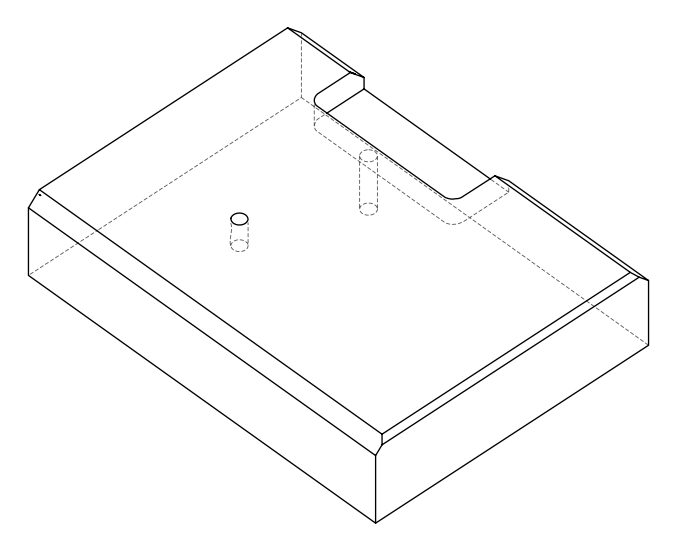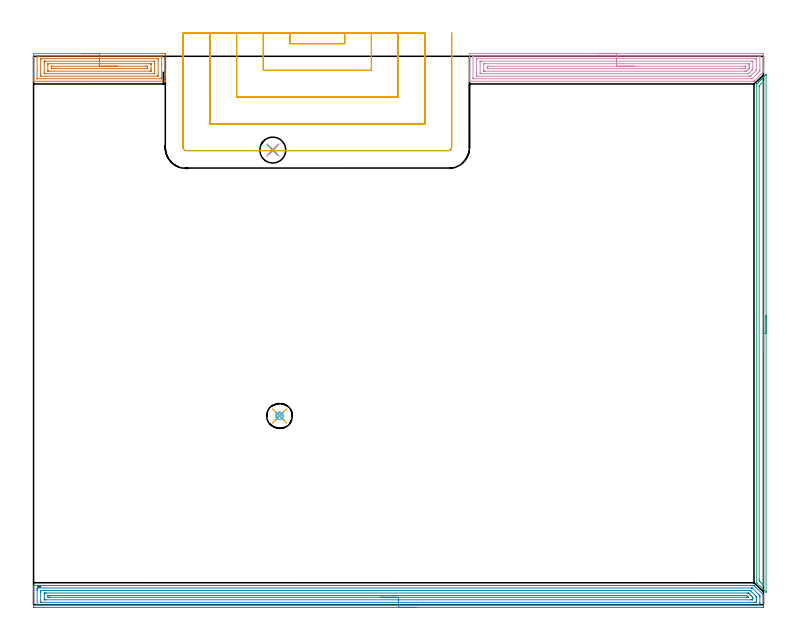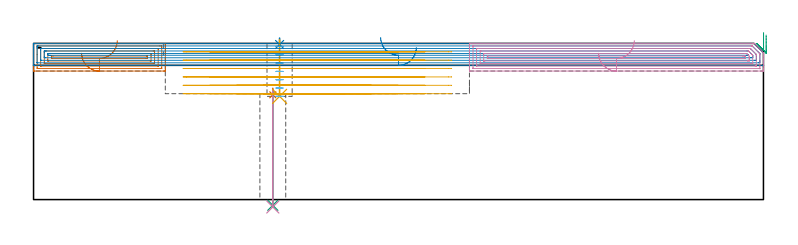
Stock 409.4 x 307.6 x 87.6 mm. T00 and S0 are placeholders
(PLAN: 11 operations, 6 tool changes, 53.4 min)
(1 SPOT_DRILL | STEP1HOLE | NXT0321_9005460120000 | 0.04 min | 3094 mm3)
(2 SPOT_DRILL_1 | STEP1POCKET | NXT0321_9005460120000 | 0.03 min | 2 mm3)
(3 DRILL_THROUGH_HOLE_INTO_CENTER | STEP1HOLE | NXT0301_065 | 0.27 min | 4131 mm3)
(4 DRILL_TO_ENLARGE_THROUGH_HOLE | STEP1HOLE | NXT0301_106 | 0.27 min | 7206 mm3)
(5 DRILL_BLIND_HOLE_INTO_CENTER | STEP1POCKET | NXT0301_128 | 0.13 min | 3225 mm3)
(6 MILL_ROUGH_BLIND_HOLE_CONTOUR | STEP1POCKET | NXT0201_013 | Spiral | 0.59 min | 1407 mm3)
(7 AREA_MILL | FG_CHAMFER_SURFACE | UGT0205_001 | 3.81 min | 9754 mm3)
(8 AREA_MILL_1 | FG_CHAMFER_SURFACE_1 | UGT0205_001 | 16.54 min | 30974 mm3)
(9 AREA_MILL_2 | FG_CHAMFER_SURFACE_2 | UGT0205_001 | 4.76 min | 4067 mm3)
(10 AREA_MILL_3 | FG_CHAMFER_SURFACE_3 | UGT0205_001 | 8.13 min | 20593 mm3)
(11 MILL_SLOT | SLOT_PARTIAL_RECTANGULAR | UGT0201_136 | Follow Part, ap 5, ae 75% | 18.83 min | 294555 mm3)
(TOOL NXT0321_9005460120000 | NC Spot Drill, 142deg, 12mm, Carbide, Uncoated | D12 PA142 FL30 Z2)
(TOOL NXT0301_065 | Carbide Drill 9.4mm [860.1-0940-075A1-MM 2214] | D9.4 PA140 FL98 Z2)
(TOOL NXT0301_106 | Carbide Drill 14.5mm [860.1-1450-073A1-MM 2214] | D14.5 PA140 FL83 Z2)
(TOOL NXT0301_128 | Carbide Drill 12mm [861.1-1200-036A1-GP GC34] | D12 PA150 FL37.4 Z2)
(TOOL NXT0201_013 | ENDMILL 10mm | D10 FL30 Z4)
(TOOL UGT0205_001 | Chamfer Mill 20 x 3 x 45 deg. | D20 FL50 Z2)
(TOOL UGT0201_136 | Carbide End Mill 20.0 | D20 FL30 Z4)
(OP 1 SPOT_DRILL)
G17 G21 G94 G90
T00 M6
G54
G17 G0 G90 X134.2 Y255. S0 M3
G43 Z97.6 H0
G94 G81 G98 Z58.767 F250. R62.4
G80
M5
M2
(OP 2 SPOT_DRILL_1)
G17 G21 G94 G90
T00 M6
G54
G17 G0 G90 X138. Y105.9 S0 M3
G43 Z97.6 H0
G94 G81 G98 Z86.993 F250. R90.6
G80
M5
M2
(OP 3 DRILL_THROUGH_HOLE_INTO_CENTER)
G17 G21 G94 G90
T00 M6
G54
G17 G0 G90 X134.2 Y255. S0 M3
G43 Z97.6 H1
G94 G73 G98 Z-3.211 F250. Q8.944 R61.4
G80
M5
M2
(OP 4 DRILL_TO_ENLARGE_THROUGH_HOLE)
G17 G21 G94 G90
T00 M6
G54
G17 G0 G90 X134.2 Y255. S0 M3
G43 Z97.6 H1
G94 G73 G98 Z-4.139 F250. Q12.708 R61.4
G80
M5
M2
(OP 5 DRILL_BLIND_HOLE_INTO_CENTER)
G17 G21 G94 G90
T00 M6
G54
G17 G0 G90 X138. Y105.9 S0 M3
G43 Z97.6 H1
G94 G81 G98 Z57.9 F250. R89.6
G80
M5
M2
(OP 6 MILL_ROUGH_BLIND_HOLE_CONTOUR)
G17 G21 G94 G90
T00 M6
G54
G17 G0 G90 X138. Y105.9 S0 M3
G43 Z97.6 H0
Z85.929
G94 G3 X138.462 Y107.488 R0.861 F250.
X136.269 Y106.998 R1.588
X136.902 Y104.169 R2.05
X136.269 Y106.998 R-2.05
X136.585 Y105.584 R1.025
X138. Y105.9 R1.025
G0 Z81.257
G3 X138.462 Y107.488 R0.861
X136.269 Y106.998 R1.588
X136.902 Y104.169 R2.05
X136.269 Y106.998 R-2.05
X136.585 Y105.584 R1.025
X138. Y105.9 R1.025
G0 Z76.586
G3 X138.462 Y107.488 R0.861
X136.269 Y106.998 R1.588
X136.902 Y104.169 R2.05
X136.269 Y106.998 R-2.05
X136.585 Y105.584 R1.025
X138. Y105.9 R1.025
G0 Z71.914
G3 X138.462 Y107.488 R0.861
X136.269 Y106.998 R1.588
X136.902 Y104.169 R2.05
X136.269 Y106.998 R-2.05
X136.585 Y105.584 R1.025
X138. Y105.9 R1.025
G0 Z67.243
G3 X138.462 Y107.488 R0.861
X136.269 Y106.998 R1.588
X136.902 Y104.169 R2.05
X136.269 Y106.998 R-2.05
X136.585 Y105.584 R1.025
X138. Y105.9 R1.025
G0 Z62.571
G3 X138.462 Y107.488 R0.861
X136.269 Y106.998 R1.588
X136.902 Y104.169 R2.05
X136.269 Y106.998 R-2.05
X136.585 Y105.584 R1.025
X138. Y105.9 R1.025
G0 Z57.9
G3 X138.462 Y107.488 R0.861
X136.269 Y106.998 R1.588
X136.902 Y104.169 R2.05
X136.269 Y106.998 R-2.05
X136.585 Y105.584 R1.025
X138. Y105.9 R1.025
G0 Z97.6
M5
M2
(OP 7 AREA_MILL)
G17 G21 G94 G90
T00 M6
G54
G17 G0 G90 X26.95 Y309.1 S1061 M3
G43 Z97.6 H0
Z82.1
G94 G1 X26.988 Z81.228 F250.
X27.102 Z80.364
X27.291 Z79.512
X27.553 Z78.68
X27.887 Z77.874
X28.29 Z77.1
X28.759 Z76.364
X29.29 Z75.672
X29.879 Z75.029
X30.522 Z74.44
X31.214 Z73.908
X31.95 Z73.44
X32.724 Z73.037
X33.53 Z72.703
X34.362 Z72.441
X35.214 Z72.252
X36.078 Z72.138
X36.95 Z72.1
X72.752
X73.357 Y309.097 Z72.103
X73.894 Y309.091 Z72.105
X73.897 Y309.035 Z72.162
X73.9 Y308.491 Z72.705
Y297.779 Z83.414
Y297.085 Z84.112
Y296.887 Z84.311
Y293.87 Z87.328
X73.893 Y293.634 Z87.559
X73.89 Y293.603 Z87.589
X73.801 Y293.6 Z87.6
X0.099
X0.01 Y293.603 Z87.589
X0.007 Y293.634 Z87.559
X0. Y293.871 Z87.328
Y295.597 Z85.602
Y296.887 Z84.311
Y297.085 Z84.112
Y297.779 Z83.414
Y308.491 Z72.705
X0.002 Y308.841 Z72.356
X0.01 Y309.091 Z72.105
X0.259 Y309.099 Z72.099
X0.543 Y309.1 Z72.1
X36.95
Y307.686 Z73.514
X71.668 Y307.685 Z73.515
X71.841 Y307.681 Z73.519
X71.884 Y307.679 Z73.521
X71.891 Y307.67 Z73.53
X71.896 Y307.644 Z73.556
X71.899 Y307.599 Z73.601
X71.9 Y307.278 Z73.922
Y303.261 Z77.939
X71.899 Y295.674 Z85.526
X71.892 Y295.101 Z86.099
X71.89 Y295.028 Z86.172
X71.754 Y295.019 Z86.181
X71.667 Y295.015 Z86.185
X71.581
X70.78 Y295.014 Z86.186
X2.232 Y295.015 Z86.185
X2.059 Y295.019 Z86.181
X2.016 Y295.021 Z86.179
X2.01 Y295.03 Z86.17
X2.004 Y295.056 Z86.144
X2.001 Y295.101 Z86.099
X2. Y299.885 Z81.315
X2.001 Y307.026 Z74.174
X2.008 Y307.599 Z73.601
X2.01 Y307.672 Z73.528
X2.146 Y307.681 Z73.519
X2.233 Y307.685 Z73.515
X2.319
X3.12 Y307.686 Z73.514
X36.95
Y306.272 Z74.928
X69.805 Y306.271 Z74.929
X69.87 Y306.27 Z74.93
X69.888 Y306.268 Z74.932
X69.89 Y306.267 Z74.933
X69.894 Y306.226 Z74.974
X69.898 Y306.099 Z75.101
X69.9 Y305.909 Z75.291
Y305.813 Z75.387
Y296.792 Z84.408
X69.897 Y296.696 Z84.504
X69.89 Y296.506 Z84.694
X69.881 Y296.435 Z84.765
X69.861 Y296.433 Z84.767
X69.805 Y296.431 Z84.769
X69.373 Y296.429 Z84.771
X4.095
X4.03 Y296.43 Z84.77
X4.012 Y296.432 Z84.768
X4.01 Y296.433 Z84.767
X4.006 Y296.474 Z84.726
X4.002 Y296.601 Z84.599
X4. Y296.982 Z84.218
Y305.908 Z75.292
X4.003 Y306.004 Z75.196
X4.01 Y306.194 Z75.006
X4.019 Y306.266 Z74.934
X4.039 Y306.267 Z74.933
X4.095 Y306.269 Z74.931
X4.527 Y306.271 Z74.929
X36.95 Y306.272 Z74.928
Y304.857 Z76.343
X67.204
X67.58 Y304.856 Z76.344
X67.768 Y304.853 Z76.347
X67.86 Y304.85 Z76.35
X67.89 Y304.843 Z76.357
X67.9 Y304.028 Z77.172
Y298.672 Z82.528
X67.896 Y297.913 Z83.287
X67.89 Y297.86 Z83.34
X67.882 Y297.849 Z83.351
X67.862 Y297.848 Z83.352
X67.76 Y297.845 Z83.355
X67.554 Y297.843 Z83.357
X67.141
X6.696
X6.32 Y297.844 Z83.356
X6.132 Y297.847 Z83.353
X6.04 Y297.85 Z83.35
X6.01 Y297.857 Z83.343
X6. Y298.672 Z82.528
Y304.028 Z77.172
X6.004 Y304.787 Z76.413
X6.01 Y304.84 Z76.36
X6.018 Y304.851 Z76.349
X6.038 Y304.852 Z76.348
X6.14 Y304.855 Z76.345
X6.346 Y304.857 Z76.343
X6.759
X36.95
Y303.443 Z77.757
X65.365 Y303.442 Z77.758
X65.671 Y303.44 Z77.76
X65.874 Y303.436 Z77.764
X65.891 Y303.432 Z77.768
X65.895 Y303.416 Z77.784
X65.898 Y303.38 Z77.82
X65.9 Y303.315 Z77.885
Y303.135 Z78.065
Y300.813 Z80.387
Y299.92 Z81.28
X65.897 Y299.565 Z81.635
X65.892 Y299.296 Z81.904
X65.89 Y299.268 Z81.932
X65.854 Y299.264 Z81.936
X65.773 Y299.259 Z81.941
X65.671 Y299.257 Z81.943
X8.535 Y299.258 Z81.942
X8.229 Y299.26 Z81.94
X8.026 Y299.264 Z81.936
X8.009 Y299.268 Z81.932
X8.005 Y299.284 Z81.916
X8.002 Y299.32 Z81.88
X8. Y299.386 Z81.815
Y299.565 Z81.635
Y302.78 Z78.42
X8.003 Y303.135 Z78.065
X8.008 Y303.404 Z77.796
X8.01 Y303.432 Z77.768
X8.046 Y303.436 Z77.764
X8.127 Y303.441 Z77.759
X8.229 Y303.443 Z77.757
X36.95
Y302.029 Z79.171
X62.914
X63.589 Y302.027 Z79.173
X63.806 Y302.025 Z79.175
X63.878 Y302.022 Z79.178
X63.89 Y301.999 Z79.201
X63.896 Y301.934 Z79.266
X63.899 Y301.35 Z79.85
Y301.039 Z80.161
X63.892 Y300.726 Z80.474
X63.89 Y300.687 Z80.513
X63.88 Y300.678 Z80.522
X63.842 Y300.675 Z80.525
X63.758 Y300.673 Z80.527
X63.589 Y300.671 Z80.529
X63.377
X10.986
X10.311 Y300.673 Z80.527
X10.094 Y300.675 Z80.525
X10.022 Y300.678 Z80.522
X10.01 Y300.701 Z80.499
X10.004 Y300.766 Z80.434
X10.001 Y301.35 Z79.85
Y301.661 Z79.539
X10.008 Y301.974 Z79.226
X10.01 Y302.013 Z79.187
X10.02 Y302.022 Z79.178
X10.058 Y302.025 Z79.175
X10.142 Y302.027 Z79.173
X10.311 Y302.029 Z79.171
X10.523
X36.95
X37.822 Z79.209
X38.687 Z79.323
X39.538 Z79.512
X40.37 Z79.774
X41.176 Z80.108
X41.95 Z80.511
X42.686 Z80.98
X43.378 Z81.511
X44.021 Z82.1
X44.61 Z82.743
X45.142 Z83.435
X45.61 Z84.171
X46.013 Z84.945
X46.347 Z85.751
X46.609 Z86.583
X46.798 Z87.435
X46.912 Z88.3
X46.95 Z89.171
G0 Z97.6
M5
M2
(OP 8 AREA_MILL_1)
G17 G21 G94 G90
T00 M6
G54
G17 G0 G90 X214.7 Y-1.5 S1061 M3
G43 Z97.6 H0
Z85.3
G94 G1 X214.662 Z84.428 F250.
X214.548 Z83.564
X214.359 Z82.712
X214.097 Z81.88
X213.763 Z81.074
X213.36 Z80.3
X212.891 Z79.564
X212.36 Z78.872
X211.771 Z78.229
X211.128 Z77.64
X210.436 Z77.108
X209.7 Z76.64
X208.926 Z76.237
X208.12 Z75.903
X207.288 Z75.641
X206.436 Z75.452
X205.572 Z75.338
X204.7 Z75.3
X0.615
X0.154 Y-1.495 Z75.303
X0.01 Y-1.492 Z75.306
X0. Y-1.343 Z75.454
Y7.73 Z84.524
Y8.277 Z85.074
Y8.61 Z85.406
Y9.157 Z85.954
Y9.49 Z86.284
Y10.154 Z86.954
Y10.475 Z87.274
X0.001 Y10.804 Z87.594
X0.169 Y10.8 Z87.6
X403.426
X404.095 Y10.796 Z87.589
X404.308 Y10.592 Z87.392
X408.932 Y5.97 Z82.766
X409.38 Y5.519 Z82.319
X409.4 Y5.491 Z82.29
Y5.09 Z81.889
Y5.031 Z81.831
Y4.21 Z81.005
Y2.998 Z79.795
Y2.45 Z79.244
Y-0.796 Z76.001
X409.396 Y-1.07 Z75.727
X409.39 Y-1.492 Z75.305
X409.217 Y-1.495 Z75.303
X408.785 Y-1.5 Z75.3
X204.7
Y-0.086 Z76.714
X2.402 Y-0.085 Z76.715
X2.295
X2.036 Y-0.08 Z76.72
X2.012 Y-0.079 Z76.721
X2.007 Y-0.06 Z76.74
X2.003 Y-0.029 Z76.771
X2.001 Y0.002 Z76.802
X2. Y8.125 Z84.925
X2.002 Y8.61 Z85.41
X2.005 Y9. Z85.8
X2.018 Y9.379 Z86.179
X2.402 Y9.384 Z86.184
X2.508 Y9.385 Z86.185
X402.639
X403.031 Y9.38 Z86.18
X403.052 Y9.379 Z86.179
X403.087 Y9.351 Z86.151
X403.167 Y9.278 Z86.078
X403.284 Y9.165 Z85.965
X406.48 Y5.97 Z82.77
X406.999 Y5.449 Z82.249
X407.349 Y5.09 Z81.89
X407.39 Y5.038 Z81.838
X407.394 Y4.991 Z81.791
X407.397 Y4.892 Z81.692
X407.4 Y4.695 Z81.495
Y1.175 Z77.975
X407.398 Y0.69 Z77.49
X407.395 Y0.3 Z77.1
X407.382 Y-0.079 Z76.721
X406.999 Y-0.084 Z76.716
X406.892 Y-0.085 Z76.715
X204.7 Y-0.086 Z76.714
Y1.328 Z78.128
X4.433 Y1.329 Z78.129
X4.188
X4.106 Y1.331 Z78.131
X4.042 Y1.335 Z78.135
X4.01 Y1.338 Z78.138
X4.008 Y1.385 Z78.185
X4.003 Y1.57 Z78.37
X4. Y1.755 Z78.555
Y7.035 Z83.835
X4.003 Y7.73 Z84.53
X4.006 Y7.909 Z84.709
X4.013 Y7.965 Z84.765
X4.066 Y7.967 Z84.767
X4.188 Y7.969 Z84.769
X4.836 Y7.971 Z84.771
X5.081
X400.746
X401.395
X401.64 Y7.968 Z84.768
X401.884 Y7.964 Z84.764
X402.031 Y7.958 Z84.758
X402.11 Y7.883 Z84.683
X402.268 Y7.73 Z84.53
X402.533 Y7.468 Z84.268
X405.212 Y4.787 Z81.587
X405.352 Y4.64 Z81.44
X405.385 Y4.604 Z81.404
X405.391 Y4.518 Z81.318
X405.396 Y4.395 Z81.195
X405.399 Y4.21 Z81.01
X405.4 Y4.025 Z80.825
Y3.33 Z80.13
Y2.265 Z79.065
X405.397 Y1.57 Z78.37
X405.394 Y1.391 Z78.191
X405.387 Y1.335 Z78.135
X405.334 Y1.333 Z78.133
X405.212 Y1.331 Z78.131
X404.564 Y1.329 Z78.129
X404.319 Y1.328 Z78.128
X204.7
Y2.743 Z79.543
X6.867
X6.569 Y2.744 Z79.544
X6.133 Y2.748 Z79.548
X6.04 Y2.75 Z79.55
X6.01 Y2.755 Z79.555
X6.007 Y2.801 Z79.601
X6.004 Y2.901 Z79.701
X6. Y3.304 Z80.104
Y5.97 Z82.77
X6.004 Y6.397 Z83.197
X6.007 Y6.504 Z83.304
X6.01 Y6.55 Z83.35
X6.073 Y6.552 Z83.352
X6.273 Y6.555 Z83.355
X6.867 Y6.557 Z83.357
X7.164
X400.15
X400.746 Y6.555 Z83.355
X400.945 Y6.552 Z83.352
X400.976 Y6.55 Z83.35
X401.003 Y6.536 Z83.336
X401.058 Y6.486 Z83.286
X401.165 Y6.383 Z83.183
X401.581 Y5.97 Z82.77
X402.461 Y5.09 Z81.89
X402.533 Y5.018 Z81.818
X403.332 Y4.21 Z81.01
X403.385 Y4.155 Z80.955
X403.39 Y4.103 Z80.903
X403.395 Y3.996 Z80.796
X403.398 Y3.783 Z80.583
X403.4 Y3.356 Z80.156
Y3.33 Z80.13
X403.396 Y2.903 Z79.703
X403.393 Y2.796 Z79.596
X403.39 Y2.75 Z79.55
X403.327 Y2.748 Z79.548
X403.127 Y2.745 Z79.545
X402.533 Y2.743 Z79.543
X402.236
X204.7
Y4.157 Z80.957
X9.547
X8.705 Y4.159 Z80.959
X8.654 Y4.162 Z80.962
X8.01 Y4.21 Z81.01
X8.005 Y4.849 Z81.649
X8.01 Y5.09 Z81.89
X8.604 Y5.138 Z81.938
X8.654 Y5.14 Z81.94
X9.493 Y5.143 Z81.943
X9.547
X399.8
X399.853 Y5.142 Z81.942
X399.907 Y5.139 Z81.939
X399.94 Y5.136 Z81.936
X399.966 Y5.124 Z81.924
X400.004 Y5.09 Z81.89
X400.746 Y4.353 Z81.153
X400.884 Y4.21 Z81.01
X400.922 Y4.168 Z80.968
X400.854 Y4.162 Z80.962
X400.799 Y4.158 Z80.958
X400.746
X399.907 Y4.157 Z80.957
X204.7
X203.828 Z80.995
X202.963 Z81.109
X202.112 Z81.298
X201.28 Z81.56
X200.474 Z81.894
X199.7 Z82.297
X198.964 Z82.765
X198.272 Z83.296
X197.629 Z83.886
X197.04 Z84.529
X196.508 Z85.221
X196.04 Z85.957
X195.637 Z86.731
X195.303 Z87.537
X195.041 Z88.369
X194.852 Z89.22
X194.738 Z90.085
X194.7 Z90.957
G0 Z97.6
M5
M2
(OP 9 AREA_MILL_2)
G17 G21 G94 G90
T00 M6
G54
G17 G0 G90 X410.9 Y162.2 S1061 M3
G43 Z97.6 H0
Z92.3
G94 G1 Y162.162 Z91.428 F250.
Y162.048 Z90.564
Y161.859 Z89.712
Y161.597 Z88.88
Y161.263 Z88.074
Y160.86 Z87.3
Y160.392 Z86.564
Y159.861 Z85.872
Y159.271 Z85.229
Y158.628 Z84.64
Y157.936 Z84.109
Y157.2 Z83.64
Y156.426 Z83.237
Y155.62 Z82.903
Y154.788 Z82.641
Y153.937 Z82.452
Y153.072 Z82.338
Y152.2 Z82.3
X410.899 Y7.013
X410.893 Y7.016 Z82.306
X410.739 Y7.161 Z82.46
X405.823 Y12.077 Z87.377
X405.603 Y12.298 Z87.59
Y12.303
X405.6 Y12.516 Z87.6
Y291.884
X405.603 Y292.097 Z87.59
Y292.102
X405.823 Y292.323 Z87.377
X406.488 Y292.989 Z86.709
X406.665 Y293.165 Z86.535
X406.723 Y293.223 Z86.477
X407.369 Y293.87 Z85.828
X407.514 Y294.014 Z85.686
X407.615 Y294.116 Z85.584
X407.809 Y294.31 Z85.388
X407.912 Y294.413 Z85.286
X408.25 Y294.751 Z84.947
X408.363 Y294.863 Z84.837
X408.508 Y295.008 Z84.692
X408.691 Y295.192 Z84.507
X408.804 Y295.306 Z84.393
X409.4 Y295.901 Z83.799
X409.572 Y296.073 Z83.625
X410.293 Y296.793 Z82.906
X410.453 Y296.954 Z82.744
X410.877 Y297.377 Z82.323
X410.888 Y297.388 Z82.311
X410.893 Y297.392 Z82.306
X410.895 Z82.304
X410.899 Y297.388 Z82.301
X410.9 Y297.386 Z82.3
Y152.2
X409.486 Z83.714
X409.485 Y11.265 Z83.715
X409.484 Y11.177 Z83.716
X409.479 Y10.905 Z83.721
X409.391 Y10.971 Z83.809
X409.176 Y11.177 Z84.024
X408.691 Y11.659 Z84.509
X408.28 Y12.07 Z84.92
X407.809 Y12.543 Z85.391
X407.398 Y12.962 Z85.802
X407.021 Y13.37 Z86.179
X407.015 Y13.767 Z86.185
Y13.855
Y290.545
X407.019 Y290.948 Z86.181
X407.021 Y291.044 Z86.179
X407.067 Y291.105 Z86.133
X407.16 Y291.204 Z86.04
X407.388 Y291.438 Z85.812
X409.374 Y293.423 Z83.826
X409.457 Y293.504 Z83.743
X409.473 Y293.515 Z83.727
X409.479 Y293.517 Z83.721
X409.481 Y293.486 Z83.719
X409.485 Y293.311 Z83.715
X409.486 Y152.2 Z83.714
Y151.329 Z83.752
Y150.464 Z83.866
Y149.612 Z84.055
Y148.78 Z84.317
Y147.974 Z84.651
Y147.2 Z85.054
Y146.464 Z85.523
Y145.772 Z86.054
Y145.129 Z86.643
Y144.54 Z87.286
Y144.009 Z87.978
Y143.54 Z88.714
Y143.137 Z89.488
Y142.803 Z90.294
Y142.541 Z91.126
Y142.352 Z91.978
Y142.238 Z92.843
Y142.2 Z93.714
G0 Z97.6
M5
M2
(OP 10 AREA_MILL_3)
G17 G21 G94 G90
T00 M6
G54
G17 G0 G90 X316.95 Y309.1 S1061 M3
G43 Z97.6 H0
Z82.1
G94 G1 X316.988 Z81.228 F250.
X317.102 Z80.363
X317.291 Z79.512
X317.553 Z78.68
X317.887 Z77.874
X318.29 Z77.1
X318.758 Z76.364
X319.29 Z75.672
X319.879 Z75.029
X320.522 Z74.439
X321.214 Z73.908
X321.95 Z73.44
X322.724 Z73.037
X323.53 Z72.703
X324.362 Z72.441
X325.214 Z72.252
X326.078 Z72.138
X326.95 Z72.1
X408.16
X408.77 Y309.099 Z72.101
X409.373 Y309.094 Z72.104
X409.393 Y309.092 Z72.106
X409.397 Y308.491 Z72.706
X409.4 Y307.862 Z73.335
Y302.243 Z78.952
Y300.822 Z80.374
Y300.457 Z80.738
Y299.727 Z81.473
Y299.402 Z81.797
X409.399 Y298.956 Z82.236
X409.39 Y298.899 Z82.294
X409.294 Y298.792 Z82.404
X409.232 Y298.732 Z82.468
X404.253 Y293.754 Z87.446
X404.095 Y293.603 Z87.588
X403.405 Y293.6 Z87.6
X244.683
X244.51 Y293.603 Z87.588
X244.507 Y293.664 Z87.528
X244.5 Y294.098 Z87.102
Y294.371 Z86.829
Y295.101 Z86.094
Y296.359 Z84.838
Y297.779 Z83.416
Y307.863 Z73.335
X244.503 Y308.491 Z72.706
X244.507 Y309.092 Z72.106
X244.527 Y309.094 Z72.104
X245.13 Y309.1 Z72.1
X326.95
Y307.686 Z73.514
X407.069
X407.243 Y307.685 Z73.515
X407.359 Y307.682 Z73.518
X407.392 Y307.678 Z73.522
X407.395 Y307.675 Z73.525
X407.398 Y307.658 Z73.542
X407.4 Y306.706 Z74.494
X407.399 Y300.04 Z81.16
X407.394 Y299.565 Z81.635
X407.39 Y299.358 Z81.842
X407.293 Y299.254 Z81.946
X406.982 Y298.932 Z82.268
X403.278 Y295.228 Z85.972
X403.15 Y295.101 Z86.099
X403.076 Y295.034 Z86.166
X403.061 Y295.022 Z86.178
X402.975 Y295.018 Z86.182
X402.859 Y295.016 Z86.185
X402.685 Y295.014 Z86.186
X402.598
X246.831
X246.657 Y295.015 Z86.185
X246.541 Y295.018 Z86.182
X246.508 Y295.022 Z86.178
X246.505 Y295.025 Z86.175
X246.502 Y295.042 Z86.158
X246.5 Y295.101 Z86.099
Y295.519 Z85.681
Y307.124 Z74.076
X246.503 Y307.599 Z73.601
X246.506 Y307.65 Z73.55
X246.509 Y307.671 Z73.529
X246.571 Y307.679 Z73.521
X246.744 Y307.684 Z73.516
X246.832 Y307.686 Z73.514
X326.95
Y306.272 Z74.928
X404.735 Y306.271 Z74.929
X405.193 Y306.267 Z74.933
X405.345 Y306.265 Z74.935
X405.39 Y306.261 Z74.939
X405.394 Y306.157 Z75.043
X405.398 Y306.02 Z75.18
X405.399 Y305.813 Z75.387
X405.4 Y305.607 Z75.593
Y300.251 Z80.949
X405.397 Y300.045 Z81.155
X405.394 Y299.907 Z81.293
X405.389 Y299.801 Z81.399
X405.179 Y299.578 Z81.622
X402.511 Y296.91 Z84.29
X402.487 Y296.887 Z84.313
X402.046 Y296.457 Z84.743
X402.014 Y296.435 Z84.765
X401.96 Y296.433 Z84.767
X401.846 Y296.43 Z84.77
X401.616 Y296.429 Z84.771
X401.181 Y296.428 Z84.772
X249.165 Y296.429 Z84.771
X248.707 Y296.433 Z84.767
X248.555 Y296.435 Z84.765
X248.51 Y296.439 Z84.761
X248.506 Y296.543 Z84.657
X248.502 Y296.68 Z84.52
X248.501 Y296.887 Z84.313
X248.5 Y297.093 Z84.107
X248.501 Y305.813 Z75.387
X248.502 Y306.018 Z75.182
X248.51 Y306.226 Z74.974
X248.515 Y306.266 Z74.934
X248.536 Y306.267 Z74.933
X248.592 Y306.27 Z74.93
X248.707 Y306.271 Z74.929
X326.95 Y306.272 Z74.928
Y304.857 Z76.343
X402.574
X403.348 Y304.852 Z76.348
X403.388 Y304.851 Z76.349
X403.392 Y304.805 Z76.395
X403.397 Y304.695 Z76.505
X403.399 Y304.474 Z76.726
Y300.457 Z80.743
X403.38 Y300.24 Z80.96
X403.239 Y300.094 Z81.106
X403.059 Y299.91 Z81.29
X402.716 Y299.565 Z81.635
X401.616 Y298.465 Z82.735
X401.272 Y298.123 Z83.077
X401.085 Y297.94 Z83.26
X401.015 Y297.876 Z83.324
X400.977 Y297.85 Z83.35
X400.929 Y297.847 Z83.353
X400.722 Y297.843 Z83.357
X251.326
X250.552 Y297.848 Z83.352
X250.512 Y297.85 Z83.35
X250.508 Y297.895 Z83.305
X250.503 Y298.005 Z83.195
X250.501 Y298.226 Z82.974
Y304.472 Z76.728
X250.504 Y304.694 Z76.506
X250.508 Y304.805 Z76.395
X250.513 Y304.851 Z76.349
X250.563 Y304.853 Z76.347
X251.389 Y304.857 Z76.343
X251.453
X326.95
Y303.443 Z77.757
X400.414
X400.722 Y303.442 Z77.758
X401.313 Y303.439 Z77.761
X401.369 Y303.436 Z77.764
X401.39 Y303.426 Z77.774
X401.396 Y303.355 Z77.845
X401.398 Y303.135 Z78.065
X401.4 Y302.459 Z78.741
Y302.243 Z78.957
X401.399 Y301.567 Z79.633
X401.395 Y301.35 Z79.85
X401.382 Y300.692 Z80.508
X401.154 Y300.457 Z80.743
X400.94 Y300.24 Z80.96
X400.722 Y300.02 Z81.18
X400.494 Y299.792 Z81.408
X400.265 Y299.565 Z81.635
X400.044 Y299.349 Z81.851
X399.967 Y299.277 Z81.923
X399.94 Y299.264 Z81.936
X399.904 Y299.261 Z81.939
X399.828 Y299.259 Z81.941
X399.242 Y299.257 Z81.943
X398.934
X253.486
X253.178 Y299.258 Z81.942
X252.587 Y299.261 Z81.939
X252.531 Y299.264 Z81.936
X252.51 Y299.274 Z81.926
X252.504 Y299.345 Z81.855
X252.502 Y299.565 Z81.635
X252.5 Y300.241 Z80.959
Y303.135 Z78.065
X252.501 Y303.305 Z77.895
X252.502 Y303.389 Z77.811
X252.506 Y303.43 Z77.77
X252.509 Y303.435 Z77.765
X252.521 Y303.438 Z77.762
X252.561 Y303.441 Z77.759
X252.87 Y303.443 Z77.757
X253.178
X326.95
Y302.029 Z79.171
X398.934
X399.149 Y302.028 Z79.172
X399.313 Y302.024 Z79.176
X399.387 Y302.022 Z79.178
X399.39 Y301.98 Z79.22
X399.396 Y301.781 Z79.419
X399.39 Y301.35 Z79.85
X399.37 Y301.13 Z80.07
X399.264 Y301.021 Z80.179
X398.934 Y300.688 Z80.512
X398.713 Y300.678 Z80.522
X398.039 Y300.673 Z80.527
X397.825 Y300.672 Z80.528
X254.966
X254.751 Y300.673 Z80.527
X254.587 Y300.676 Z80.524
X254.513 Y300.678 Z80.522
X254.51 Y300.72 Z80.48
X254.502 Y300.92 Z80.28
X254.501 Y301.35 Z79.85
X254.502 Y301.814 Z79.386
X254.507 Y301.97 Z79.23
X254.51 Y302.021 Z79.179
X254.542 Y302.023 Z79.177
X254.626 Y302.026 Z79.174
X254.966 Y302.028 Z79.172
X255.181 Y302.029 Z79.171
X326.95
X327.822 Z79.209
X328.686 Z79.323
X329.538 Z79.512
X330.37 Z79.774
X331.176 Z80.108
X331.95 Z80.511
X332.686 Z80.98
X333.378 Z81.511
X334.021 Z82.1
X334.61 Z82.743
X335.142 Z83.435
X335.61 Z84.171
X336.013 Z84.945
X336.347 Z85.751
X336.609 Z86.583
X336.798 Z87.435
X336.912 Z88.299
X336.95 Z89.171
G0 Z97.6
M5
M2
(OP 11 MILL_SLOT)
G17 G21 G94 G90
T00 M6
G54
G17 G0 G90 X143.9 Y320.6 S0 M3
G43 Z97.6 H0
Z82.9
G94 G1 Y317.6 F250.
Y314.7 F500.
X174.5
Y317.6
Y320.6 F250.
X128.9
Y317.6
Y299.7 F500.
X189.5
Y317.6
Y320.6 F250.
X113.9
Y317.6
Y284.7 F500.
X204.5
Y317.6
Y320.6 F250.
X98.9
Y317.6
Y269.7 F500.
X219.5
Y317.6
Y320.6 F250.
X83.9
Y317.6
Y256.5 F500.
G3 X85.7 Y254.7 R1.8
G1 X232.7
G3 X234.5 Y256.5 R1.8
G1 Y317.6
Y320.6 F250.
G0 X143.9 Z78.2
G1 Y317.6
Y314.7 F500.
X174.5
Y317.6
Y320.6 F250.
X128.9
Y317.6
Y299.7 F500.
X189.5
Y317.6
Y320.6 F250.
X113.9
Y317.6
Y284.7 F500.
X204.5
Y317.6
Y320.6 F250.
X98.9
Y317.6
Y269.7 F500.
X219.5
Y317.6
Y320.6 F250.
X83.9
Y317.6
Y256.5 F500.
G3 X85.7 Y254.7 R1.8
G1 X232.7
G3 X234.5 Y256.5 R1.8
G1 Y317.6
Y320.6 F250.
G0 X143.9 Z73.5
G1 Y317.6
Y314.7 F500.
X174.5
Y317.6
Y320.6 F250.
X128.9
Y317.6
Y299.7 F500.
X189.5
Y317.6
Y320.6 F250.
X113.9
Y317.6
Y284.7 F500.
X204.5
Y317.6
Y320.6 F250.
X98.9
Y317.6
Y269.7 F500.
X219.5
Y317.6
Y320.6 F250.
X83.9
Y317.6
Y256.5 F500.
G3 X85.7 Y254.7 R1.8
G1 X232.7
G3 X234.5 Y256.5 R1.8
G1 Y317.6
Y320.6 F250.
G0 X143.9 Z68.8
G1 Y317.6
Y314.7 F500.
X174.5
Y317.6
Y320.6 F250.
X128.9
Y317.6
Y299.7 F500.
X189.5
Y317.6
Y320.6 F250.
X113.9
Y317.6
Y284.7 F500.
X204.5
Y317.6
Y320.6 F250.
X98.9
Y317.6
Y269.7 F500.
X219.5
Y317.6
Y320.6 F250.
X83.9
Y317.6
Y256.5 F500.
G3 X85.7 Y254.7 R1.8
G1 X232.7
G3 X234.5 Y256.5 R1.8
G1 Y317.6
Y320.6 F250.
G0 X143.9 Z64.1
G1 Y317.6
Y314.7 F500.
X174.5
Y317.6
Y320.6 F250.
X128.9
Y317.6
Y299.7 F500.
X189.5
Y317.6
Y320.6 F250.
X113.9
Y317.6
Y284.7 F500.
X204.5
Y317.6
Y320.6 F250.
X98.9
Y317.6
Y269.7 F500.
X219.5
Y317.6
Y320.6 F250.
X83.9
Y317.6
Y256.5 F500.
G3 X85.7 Y254.7 R1.8
G1 X232.7
G3 X234.5 Y256.5 R1.8
G1 Y317.6
Y320.6 F250.
G0 X143.9 Z59.4
G1 Y317.6
Y314.7 F500.
X174.5
Y317.6
Y320.6 F250.
X128.9
Y317.6
Y299.7 F500.
X189.5
Y317.6
Y320.6 F250.
X113.9
Y317.6
Y284.7 F500.
X204.5
Y317.6
Y320.6 F250.
X98.9
Y317.6
Y269.7 F500.
X219.5
Y317.6
Y320.6 F250.
X83.9
Y317.6
Y256.5 F500.
G3 X85.7 Y254.7 R1.8
G1 X232.7
G3 X234.5 Y256.5 R1.8
G1 Y317.6
Y320.6 F250.
G0 Z97.6
M5
M2
